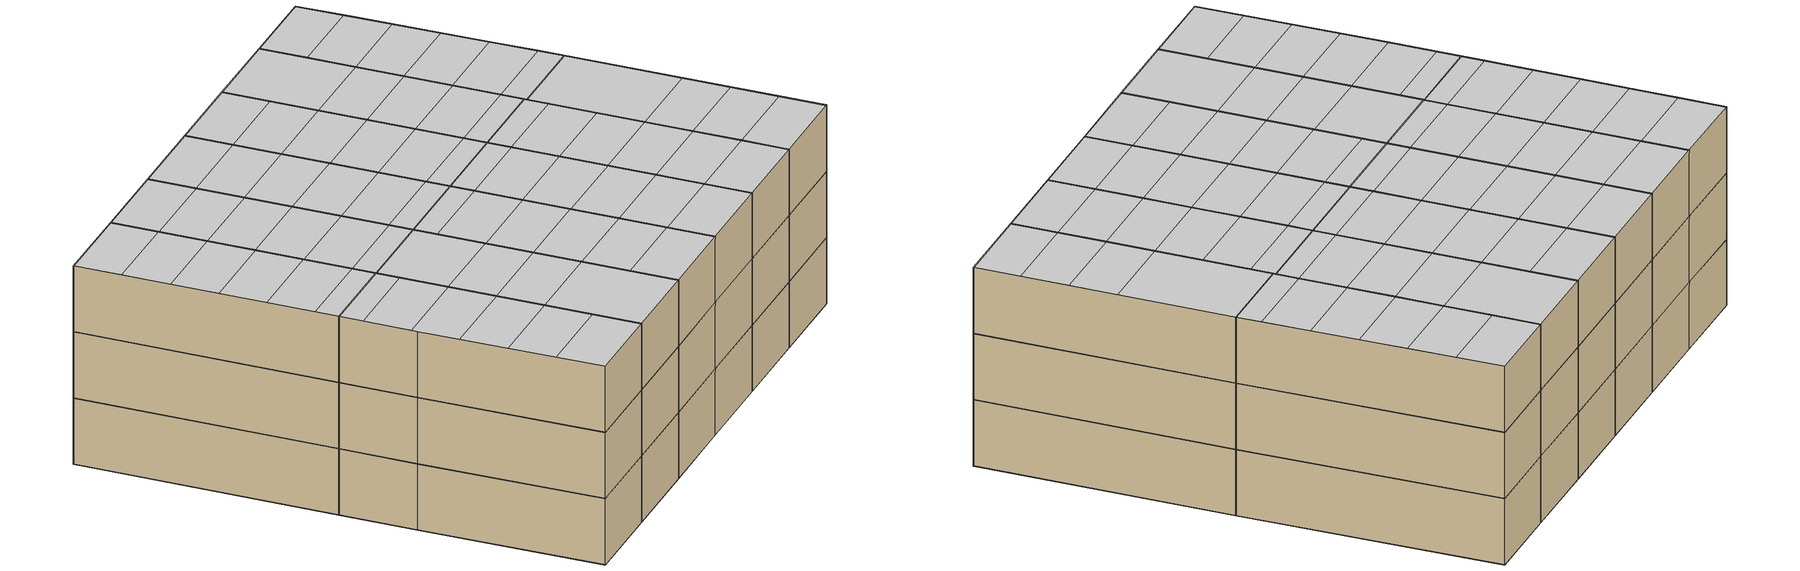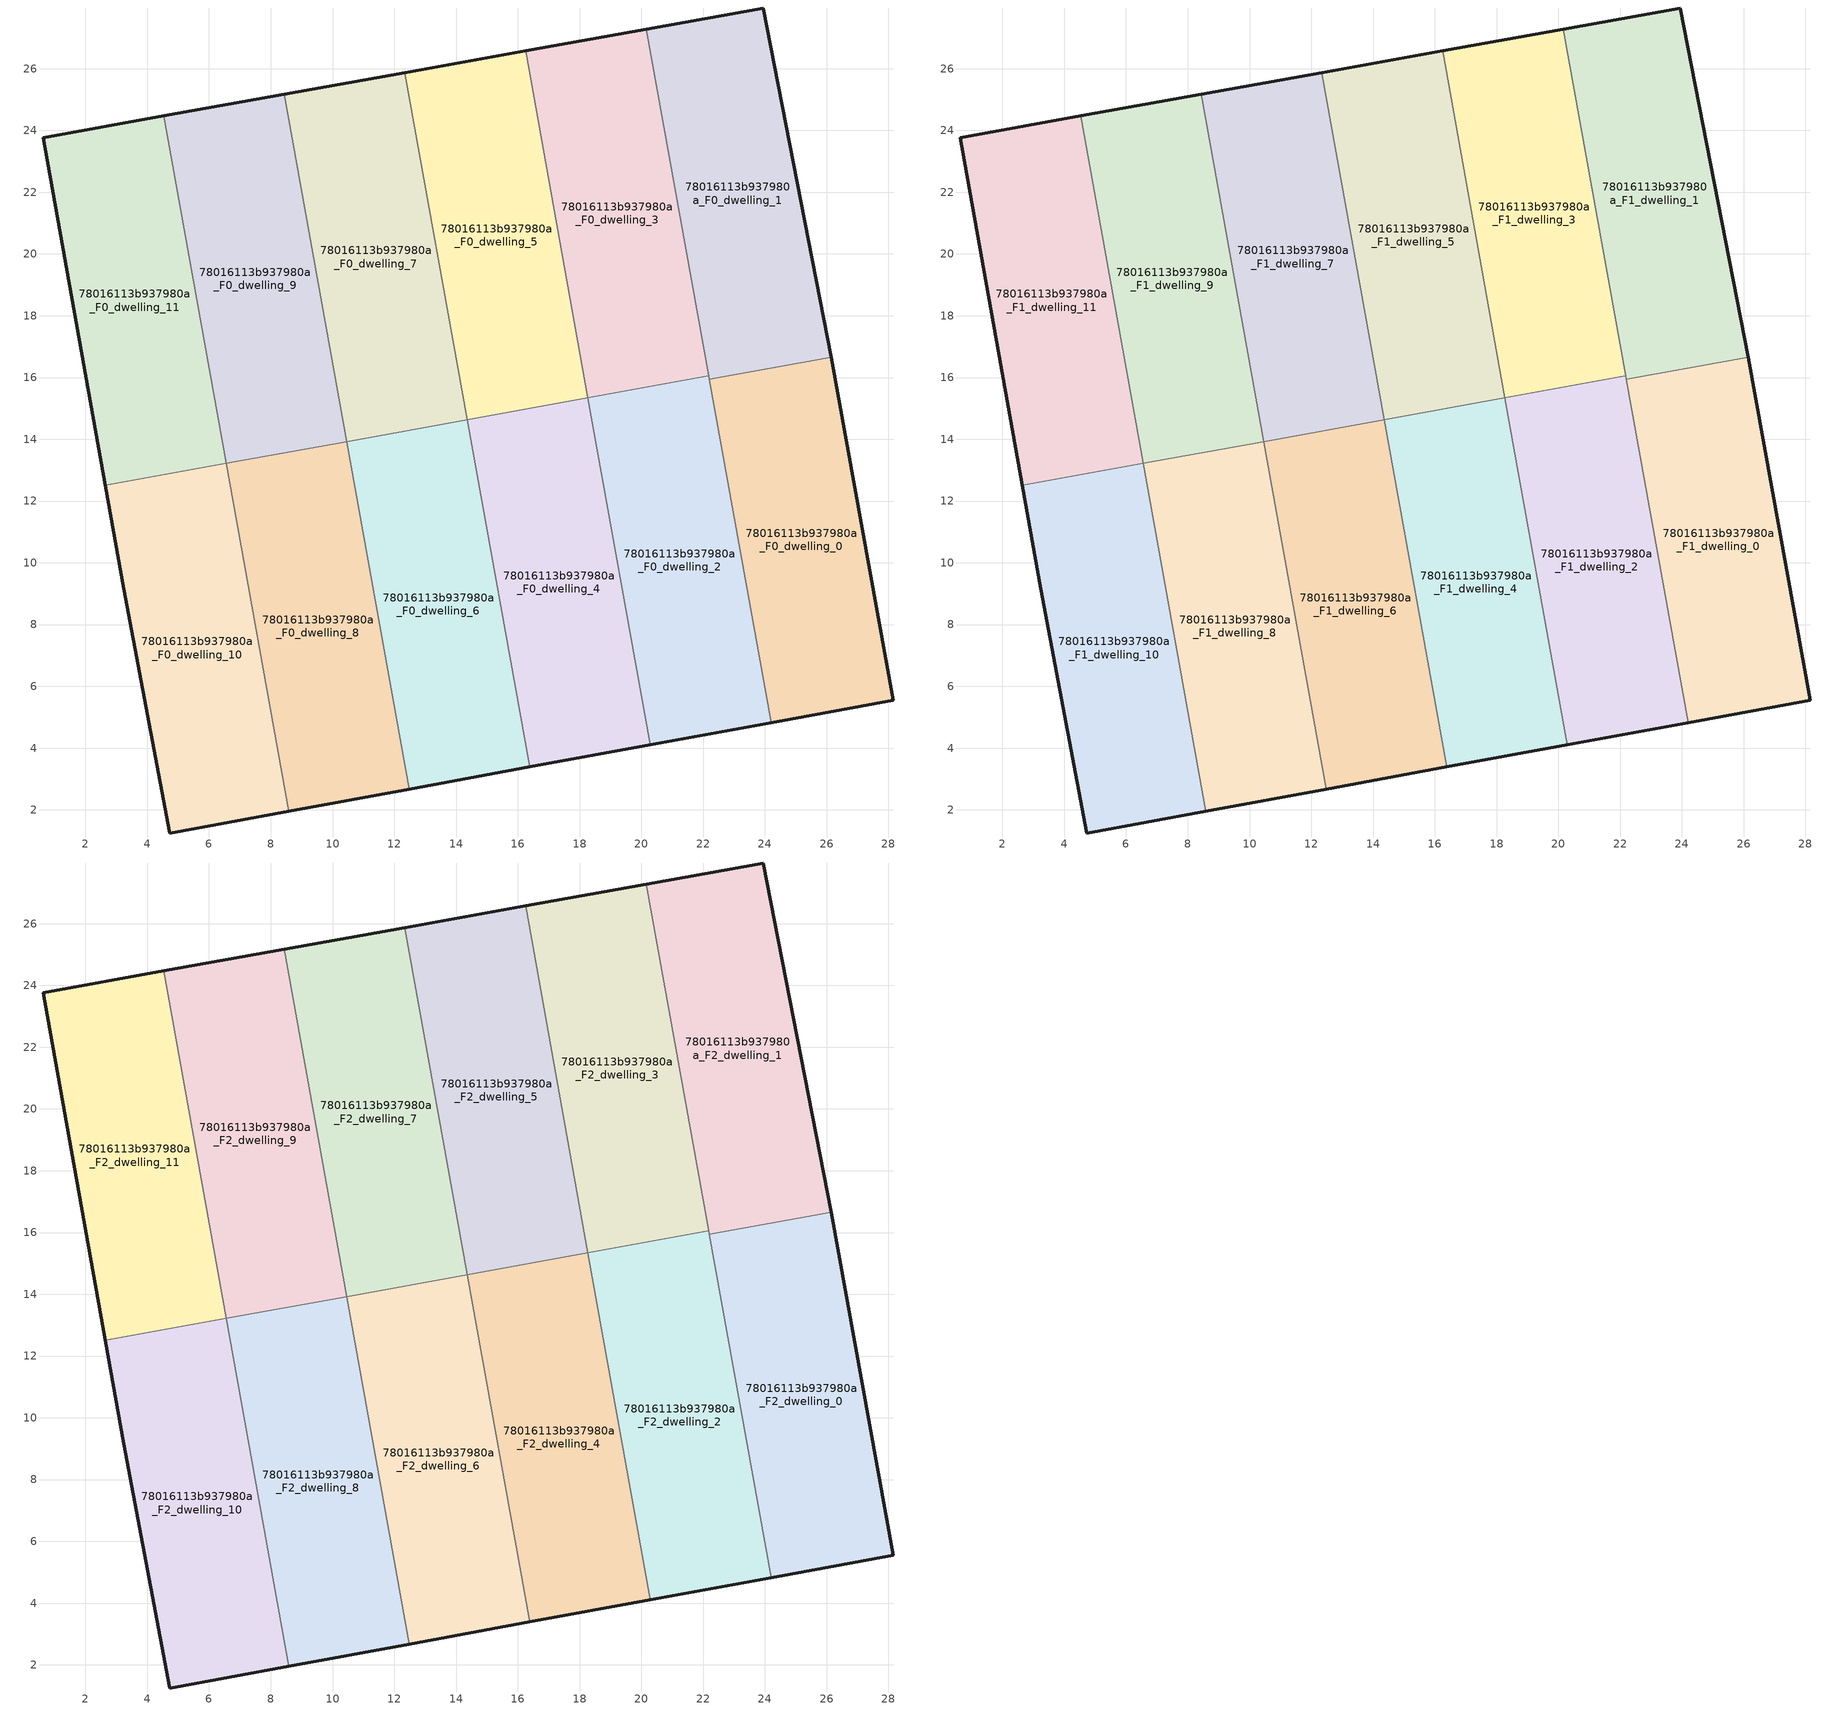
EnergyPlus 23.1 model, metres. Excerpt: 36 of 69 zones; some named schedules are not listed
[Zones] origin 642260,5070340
78016113b937980a_F0_dwelling_0
 floor ground (EU_floor_Construction): 28.15,5.55 26.15,16.66 22.2,15.94 24.2,4.82 z0
 wall outside (EU_wall_Construction): 26.15,16.66 28.15,5.55 24.2,4.82 z0:3
 wall to 78016113b937980a_F0_dwelling_1 (EU_wall_Construction): 22.2,15.94 26.15,16.66 z0:3
 wall to 78016113b937980a_F0_dwelling_2 (EU_wall_Construction): 24.2,4.82 22.2,15.94 z0:3
78016113b937980a_F0_dwelling_1
 floor ground (EU_floor_Construction): 26.15,16.66 23.95,27.96 20.16,27.28 22.2,15.94 z0
 wall outside (EU_wall_Construction): 20.16,27.28 23.95,27.96 26.15,16.66 z0:3
 wall to 78016113b937980a_F0_dwelling_3 (EU_wall_Construction): 22.18,16.05 20.16,27.28 z0:3
 wall to 78016113b937980a_F0_dwelling_2 (EU_wall_Construction): 22.2,15.94 22.18,16.05 z0:3
78016113b937980a_F0_dwelling_10
 floor ground (EU_floor_Construction): 8.58,1.96 6.56,13.22 2.64,12.52 3.24,9.16 4.73,1.25 z0
 wall outside (EU_wall_Construction): 8.58,1.96 4.73,1.25 3.24,9.16 2.64,12.52 z0:3
 wall to 78016113b937980a_F0_dwelling_11 (EU_wall_Construction): 2.64,12.52 6.56,13.22 z0:3
 wall to 78016113b937980a_F0_dwelling_8 (EU_wall_Construction): 6.56,13.22 8.58,1.96 z0:3
78016113b937980a_F0_dwelling_11
 floor ground (EU_floor_Construction): 6.56,13.22 4.53,24.47 0.64,23.77 2.64,12.52 z0
 wall outside (EU_wall_Construction): 2.64,12.52 0.64,23.77 4.53,24.47 z0:3
 wall to 78016113b937980a_F0_dwelling_9 (EU_wall_Construction): 4.53,24.47 6.56,13.22 z0:3
78016113b937980a_F0_dwelling_2
 floor ground (EU_floor_Construction): 24.2,4.82 22.18,16.05 18.27,15.34 20.29,4.11 z0
 wall outside (EU_wall_Construction): 24.2,4.82 20.29,4.11 z0:3
 wall to 78016113b937980a_F0_dwelling_3 (EU_wall_Construction): 18.27,15.34 22.18,16.05 z0:3
 wall to 78016113b937980a_F0_dwelling_4 (EU_wall_Construction): 20.29,4.11 18.27,15.34 z0:3
78016113b937980a_F0_dwelling_3
 floor ground (EU_floor_Construction): 22.18,16.05 20.16,27.28 16.25,26.58 18.27,15.34 z0
 wall outside (EU_wall_Construction): 16.25,26.58 20.16,27.28 z0:3
 wall to 78016113b937980a_F0_dwelling_5 (EU_wall_Construction): 18.27,15.34 16.25,26.58 z0:3
78016113b937980a_F0_dwelling_4
 floor ground (EU_floor_Construction): 20.29,4.11 18.27,15.34 14.36,14.63 16.39,3.39 z0
 wall outside (EU_wall_Construction): 20.29,4.11 16.39,3.39 z0:3
 wall to 78016113b937980a_F0_dwelling_5 (EU_wall_Construction): 14.36,14.63 18.27,15.34 z0:3
 wall to 78016113b937980a_F0_dwelling_6 (EU_wall_Construction): 16.39,3.39 14.37,14.63 z0:3
 wall to 78016113b937980a_F0_dwelling_7 (EU_wall_Construction): 14.36,14.63,1.5 14.37,14.63,0 14.36,14.63,0
78016113b937980a_F0_dwelling_5
 floor ground (EU_floor_Construction): 18.27,15.34 16.25,26.58 12.34,25.88 14.36,14.63 z0
 wall outside (EU_wall_Construction): 12.34,25.88 16.25,26.58 z0:3
 wall to 78016113b937980a_F0_dwelling_7 (EU_wall_Construction): 14.36,14.63 12.34,25.88 z0:3
78016113b937980a_F0_dwelling_6
 floor ground (EU_floor_Construction): 16.39,3.39 14.36,14.63 10.46,13.92 12.48,2.67 z0
 wall outside (EU_wall_Construction): 16.39,3.39 12.48,2.67 z0:3
 wall to 78016113b937980a_F0_dwelling_7 (EU_wall_Construction): 10.46,13.92 14.36,14.63 z0:3
 wall to 78016113b937980a_F0_dwelling_8 (EU_wall_Construction): 12.48,2.67 10.46,13.92 z0:3
78016113b937980a_F0_dwelling_7
 floor ground (EU_floor_Construction): 14.36,14.63 12.34,25.88 8.44,25.17 10.46,13.92 z0
 wall outside (EU_wall_Construction): 8.44,25.17 12.34,25.88 z0:3
 wall to 78016113b937980a_F0_dwelling_9 (EU_wall_Construction): 10.46,13.92 8.44,25.17 z0:3
78016113b937980a_F0_dwelling_8
 floor ground (EU_floor_Construction): 12.48,2.67 10.46,13.92 6.56,13.22 8.58,1.96 z0
 wall outside (EU_wall_Construction): 12.48,2.67 8.58,1.96 z0:3
 wall to 78016113b937980a_F0_dwelling_9 (EU_wall_Construction): 6.56,13.22 10.46,13.92 z0:3
78016113b937980a_F0_dwelling_9
 floor ground (EU_floor_Construction): 10.46,13.92 8.44,25.17 4.53,24.47 6.56,13.22 z0
 wall outside (EU_wall_Construction): 4.53,24.47 8.44,25.17 z0:3
78016113b937980a_F1_dwelling_0
 floor to 78016113b937980a_F0_dwelling_0 (EU_floor_Construction): 28.15,5.55 26.15,16.66 22.2,15.94 24.2,4.82 z3
 wall outside (EU_wall_Construction): 26.15,16.66 28.15,5.55 24.2,4.82 z3:6
 wall to 78016113b937980a_F1_dwelling_1 (EU_wall_Construction): 22.2,15.94 26.15,16.66 z3:6
 wall to 78016113b937980a_F1_dwelling_2 (EU_wall_Construction): 24.2,4.82 22.2,15.94 z3:6
78016113b937980a_F1_dwelling_1
 floor to 78016113b937980a_F0_dwelling_1 (EU_floor_Construction): 26.15,16.66 23.95,27.96 20.16,27.28 22.2,15.94 z3
 wall outside (EU_wall_Construction): 20.16,27.28 23.95,27.96 26.15,16.66 z3:6
 wall to 78016113b937980a_F1_dwelling_3 (EU_wall_Construction): 22.18,16.05 20.16,27.28 z3:6
 wall to 78016113b937980a_F1_dwelling_2 (EU_wall_Construction): 22.2,15.94 22.18,16.05 z3:6
78016113b937980a_F1_dwelling_10
 floor to 78016113b937980a_F0_dwelling_10 (EU_floor_Construction): 8.58,1.96 6.56,13.22 2.64,12.52 3.24,9.16 4.73,1.25 z3
 wall outside (EU_wall_Construction): 8.58,1.96 4.73,1.25 3.24,9.16 2.64,12.52 z3:6
 wall to 78016113b937980a_F1_dwelling_11 (EU_wall_Construction): 2.64,12.52 6.56,13.22 z3:6
 wall to 78016113b937980a_F1_dwelling_8 (EU_wall_Construction): 6.56,13.22 8.58,1.96 z3:6
78016113b937980a_F1_dwelling_11
 floor to 78016113b937980a_F0_dwelling_11 (EU_floor_Construction): 6.56,13.22 4.53,24.47 0.64,23.77 2.64,12.52 z3
 wall outside (EU_wall_Construction): 2.64,12.52 0.64,23.77 4.53,24.47 z3:6
 wall to 78016113b937980a_F1_dwelling_9 (EU_wall_Construction): 4.53,24.47 6.56,13.22 z3:6
78016113b937980a_F1_dwelling_2
 floor to 78016113b937980a_F0_dwelling_2 (EU_floor_Construction): 24.2,4.82 22.18,16.05 18.27,15.34 20.29,4.11 z3
 wall outside (EU_wall_Construction): 24.2,4.82 20.29,4.11 z3:6
 wall to 78016113b937980a_F1_dwelling_3 (EU_wall_Construction): 18.27,15.34 22.18,16.05 z3:6
 wall to 78016113b937980a_F1_dwelling_4 (EU_wall_Construction): 20.29,4.11 18.27,15.34 z3:6
78016113b937980a_F1_dwelling_3
 floor to 78016113b937980a_F0_dwelling_3 (EU_floor_Construction): 22.18,16.05 20.16,27.28 16.25,26.58 18.27,15.34 z3
 wall outside (EU_wall_Construction): 16.25,26.58 20.16,27.28 z3:6
 wall to 78016113b937980a_F1_dwelling_5 (EU_wall_Construction): 18.27,15.34 16.25,26.58 z3:6
78016113b937980a_F1_dwelling_4
 floor to 78016113b937980a_F0_dwelling_4 (EU_floor_Construction): 20.29,4.11 18.27,15.34 14.36,14.63 16.39,3.39 z3
 wall outside (EU_wall_Construction): 20.29,4.11 16.39,3.39 z3:6
 wall to 78016113b937980a_F1_dwelling_5 (EU_wall_Construction): 14.36,14.63 18.27,15.34 z3:6
 wall to 78016113b937980a_F1_dwelling_6 (EU_wall_Construction): 16.39,3.39 14.37,14.63 z3:6
 wall to 78016113b937980a_F1_dwelling_7 (EU_wall_Construction): 14.36,14.63,4.5 14.37,14.63,3 14.36,14.63,3
78016113b937980a_F1_dwelling_5
 floor to 78016113b937980a_F0_dwelling_5 (EU_floor_Construction): 18.27,15.34 16.25,26.58 12.34,25.88 14.36,14.63 z3
 wall outside (EU_wall_Construction): 12.34,25.88 16.25,26.58 z3:6
 wall to 78016113b937980a_F1_dwelling_7 (EU_wall_Construction): 14.36,14.63 12.34,25.88 z3:6
78016113b937980a_F1_dwelling_6
 floor to 78016113b937980a_F0_dwelling_6 (EU_floor_Construction): 16.39,3.39 14.36,14.63 10.46,13.92 12.48,2.67 z3
 wall outside (EU_wall_Construction): 16.39,3.39 12.48,2.67 z3:6
 wall to 78016113b937980a_F1_dwelling_7 (EU_wall_Construction): 10.46,13.92 14.36,14.63 z3:6
 wall to 78016113b937980a_F1_dwelling_8 (EU_wall_Construction): 12.48,2.67 10.46,13.92 z3:6
78016113b937980a_F1_dwelling_7
 floor to 78016113b937980a_F0_dwelling_7 (EU_floor_Construction): 14.36,14.63 12.34,25.88 8.44,25.17 10.46,13.92 z3
 wall outside (EU_wall_Construction): 8.44,25.17 12.34,25.88 z3:6
 wall to 78016113b937980a_F1_dwelling_9 (EU_wall_Construction): 10.46,13.92 8.44,25.17 z3:6
78016113b937980a_F1_dwelling_8
 floor to 78016113b937980a_F0_dwelling_8 (EU_floor_Construction): 12.48,2.67 10.46,13.92 6.56,13.22 8.58,1.96 z3
 wall outside (EU_wall_Construction): 12.48,2.67 8.58,1.96 z3:6
 wall to 78016113b937980a_F1_dwelling_9 (EU_wall_Construction): 6.56,13.22 10.46,13.92 z3:6
78016113b937980a_F1_dwelling_9
 floor to 78016113b937980a_F0_dwelling_9 (EU_floor_Construction): 10.46,13.92 8.44,25.17 4.53,24.47 6.56,13.22 z3
 wall outside (EU_wall_Construction): 4.53,24.47 8.44,25.17 z3:6
78016113b937980a_F2_dwelling_0
 floor to 78016113b937980a_F1_dwelling_0 (EU_floor_Construction): 28.15,5.55 26.15,16.66 22.2,15.94 24.2,4.82 z6
 wall outside (EU_wall_Construction): 26.15,16.66 28.15,5.55 24.2,4.82 z6:9
 wall to 78016113b937980a_F2_dwelling_1 (EU_wall_Construction): 22.2,15.94 26.15,16.66 z6:9
 wall to 78016113b937980a_F2_dwelling_2 (EU_wall_Construction): 24.2,4.82 22.2,15.94 z6:9
 ceiling to 78016113b937980a_F3_dwelling_1 (EU_floor_Construction): 27.43,9.59 27.79,7.55 23.84,6.84 23.47,8.88 z9
 ceiling to 78016113b937980a_F3_dwelling_0 (EU_floor_Construction): 27.79,7.55 28.15,5.55 24.2,4.82 23.84,6.84 z9
 ceiling to 78016113b937980a_F3_dwelling_2 (EU_floor_Construction): 27.06,11.64 27.42,9.59 23.47,8.88 23.1,10.92 z9
 ceiling adiabatic (EU_roof_Construction): 26.15,16.66 27.06,11.64 23.1,10.92 23.47,8.88 22.2,15.94 z9
78016113b937980a_F2_dwelling_1
 floor to 78016113b937980a_F1_dwelling_1 (EU_floor_Construction): 26.15,16.66 23.95,27.96 20.16,27.28 22.2,15.94 z6
 wall outside (EU_wall_Construction): 20.16,27.28 23.95,27.96 26.15,16.66 z6:9
 wall to 78016113b937980a_F2_dwelling_3 (EU_wall_Construction): 22.18,16.05 20.16,27.28 z6:9
 wall to 78016113b937980a_F2_dwelling_2 (EU_wall_Construction): 22.2,15.94 22.18,16.05 z6:9
 ceiling to 78016113b937980a_F3_dwelling_6 (EU_floor_Construction): 25.54,19.79 25.94,17.75 22,17.04 21.64,19.08 z9
 ceiling to 78016113b937980a_F3_dwelling_7 (EU_floor_Construction): 25.15,21.83 25.54,19.79 21.64,19.08 21.27,21.13 z9
 ceiling to 78016113b937980a_F3_dwelling_8 (EU_floor_Construction): 24.75,23.87 25.15,21.83 21.27,21.13 20.9,23.18 z9
 ceiling to 78016113b937980a_F3_dwelling_9 (EU_floor_Construction): 24.35,25.92 24.75,23.87 20.9,23.18 20.53,25.23 z9
 ceiling adiabatic (EU_roof_Construction): 25.94,17.75 26.15,16.66 22.2,15.94 22,17.04 z9
 ceiling to 78016113b937980a_F3_dwelling_10 (EU_floor_Construction): 23.95,27.96 24.35,25.92 20.53,25.23 20.16,27.28 z9
78016113b937980a_F2_dwelling_10
 floor to 78016113b937980a_F1_dwelling_10 (EU_floor_Construction): 8.58,1.96 6.56,13.22 2.64,12.52 3.24,9.16 4.73,1.25 z6
 wall outside (EU_wall_Construction): 8.58,1.96 4.73,1.25 3.24,9.16 2.64,12.52 z6:9
 wall to 78016113b937980a_F2_dwelling_11 (EU_wall_Construction): 2.64,12.52 6.56,13.22 z6:9
 wall to 78016113b937980a_F2_dwelling_8 (EU_wall_Construction): 6.56,13.22 8.58,1.96 z6:9
 ceiling adiabatic (EU_roof_Construction): 6.74,12.19 7.11,10.15 3.19,9.44 2.82,11.48 z9; 7.84,6.07 8.21,4.03 4.34,3.33 3.95,5.37 z9
 ceiling to 78016113b937980a_F3_dwelling_0 (EU_floor_Construction): 8.21,4.03 8.58,1.96 4.73,1.25 4.34,3.33 z9
 ceiling to 78016113b937980a_F3_dwelling_5 (EU_floor_Construction): 6.56,13.22 6.74,12.19 2.82,11.48 2.64,12.52 z9
 ceiling to 78016113b937980a_F3_dwelling_3 (EU_floor_Construction): 7.11,10.15 7.48,8.11 3.57,7.41 3.24,9.16 3.19,9.44 z9
 ceiling to 78016113b937980a_F3_dwelling_2 (EU_floor_Construction): 7.48,8.11 7.84,6.07 3.95,5.37 3.57,7.41 z9
78016113b937980a_F2_dwelling_11
 floor to 78016113b937980a_F1_dwelling_11 (EU_floor_Construction): 6.56,13.22 4.53,24.47 0.64,23.77 2.64,12.52 z6
 wall outside (EU_wall_Construction): 2.64,12.52 0.64,23.77 4.53,24.47 z6:9
 wall to 78016113b937980a_F2_dwelling_9 (EU_wall_Construction): 4.53,24.47 6.56,13.22 z6:9
 ceiling to 78016113b937980a_F3_dwelling_9 (EU_floor_Construction): 4.9,22.42 5.27,20.36 1.37,19.66 1,21.71 z9
 ceiling to 78016113b937980a_F3_dwelling_6 (EU_floor_Construction): 6.01,16.27 6.37,14.23 2.46,13.52 2.1,15.57 z9
 ceiling to 78016113b937980a_F3_dwelling_10 (EU_floor_Construction): 4.53,24.47 4.9,22.42 1,21.71 0.64,23.77 z9
 ceiling to 78016113b937980a_F3_dwelling_8 (EU_floor_Construction): 5.27,20.36 5.64,18.32 1.73,17.61 1.37,19.66 z9
 ceiling to 78016113b937980a_F3_dwelling_7 (EU_floor_Construction): 5.64,18.32 6.01,16.27 2.1,15.57 1.73,17.61 z9
 ceiling to 78016113b937980a_F3_dwelling_5 (EU_floor_Construction): 6.37,14.23 6.56,13.22 2.64,12.52 2.46,13.52 z9
78016113b937980a_F2_dwelling_2
 floor to 78016113b937980a_F1_dwelling_2 (EU_floor_Construction): 24.2,4.82 22.18,16.05 18.27,15.34 20.29,4.11 z6
 wall outside (EU_wall_Construction): 24.2,4.82 20.29,4.11 z6:9
 wall to 78016113b937980a_F2_dwelling_3 (EU_wall_Construction): 18.27,15.34 22.18,16.05 z6:9
 wall to 78016113b937980a_F2_dwelling_4 (EU_wall_Construction): 20.29,4.11 18.27,15.34 z6:9
 ceiling to 78016113b937980a_F3_dwelling_2 (EU_floor_Construction): 23.1,10.92 23.47,8.88 19.56,8.18 19.19,10.22 z9
 ceiling to 78016113b937980a_F3_dwelling_1 (EU_floor_Construction): 23.47,8.88 23.84,6.84 19.93,6.14 19.56,8.18 z9
 ceiling to 78016113b937980a_F3_dwelling_3 (EU_floor_Construction): 22.74,12.96 23.1,10.92 19.19,10.22 18.83,12.26 z9
 ceiling to 78016113b937980a_F3_dwelling_0 (EU_floor_Construction): 23.84,6.84 24.2,4.82 20.29,4.11 19.93,6.14 z9
 ceiling to 78016113b937980a_F3_dwelling_4 (EU_floor_Construction): 22.37,15 22.74,12.96 18.83,12.26 18.46,14.3 z9
 ceiling to 78016113b937980a_F3_dwelling_5 (EU_floor_Construction): 22.18,16.05 22.37,15 18.46,14.3 18.27,15.34 z9
78016113b937980a_F2_dwelling_3
 floor to 78016113b937980a_F1_dwelling_3 (EU_floor_Construction): 22.18,16.05 20.16,27.28 16.25,26.58 18.27,15.34 z6
 wall outside (EU_wall_Construction): 16.25,26.58 20.16,27.28 z6:9
 wall to 78016113b937980a_F2_dwelling_5 (EU_wall_Construction): 18.27,15.34 16.25,26.58 z6:9
 ceiling to 78016113b937980a_F3_dwelling_8 (EU_floor_Construction): 20.9,23.18 21.27,21.13 17.36,20.43 16.99,22.47 z9
 ceiling adiabatic (EU_roof_Construction): 20.16,27.28 21.06,22.27 20.9,23.18 16.99,22.47 17.14,21.61 16.25,26.58 z9; 21.64,19.08 22.18,16.05 18.27,15.34 18.09,16.34 22,17.04 z9
 ceiling to 78016113b937980a_F3_dwelling_7 (EU_floor_Construction): 21.27,21.13 21.64,19.08 17.72,18.38 17.36,20.43 z9
 ceiling to 78016113b937980a_F3_dwelling_6 (EU_floor_Construction): 21.64,19.08 22,17.04 18.09,16.34 17.72,18.38 z9
78016113b937980a_F2_dwelling_4
 floor to 78016113b937980a_F1_dwelling_4 (EU_floor_Construction): 20.29,4.11 18.27,15.34 14.36,14.63 16.39,3.39 z6
 wall outside (EU_wall_Construction): 20.29,4.11 16.39,3.39 z6:9
 wall to 78016113b937980a_F2_dwelling_5 (EU_wall_Construction): 14.36,14.63 18.27,15.34 z6:9
 wall to 78016113b937980a_F2_dwelling_6 (EU_wall_Construction): 16.39,3.39 14.37,14.63 z6:9
 wall to 78016113b937980a_F2_dwelling_7 (EU_wall_Construction): 14.36,14.63,7.5 14.37,14.63,6 14.36,14.63,6
 ceiling to 78016113b937980a_F3_dwelling_3 (EU_floor_Construction): 18.83,12.26 19.19,10.22 15.29,9.52 14.92,11.56 z9
 ceiling to 78016113b937980a_F3_dwelling_2 (EU_floor_Construction): 19.19,10.22 19.56,8.18 15.65,7.48 15.29,9.52 z9
 ceiling adiabatic (EU_roof_Construction): 18.27,15.34 18.46,14.3 14.55,13.6 14.36,14.63 z9
 ceiling to 78016113b937980a_F3_dwelling_1 (EU_floor_Construction): 19.56,8.18 19.93,6.14 16.02,5.43 15.65,7.48 z9
 ceiling to 78016113b937980a_F3_dwelling_0 (EU_floor_Construction): 19.93,6.14 20.29,4.11 16.39,3.39 16.02,5.43 z9
 ceiling to 78016113b937980a_F3_dwelling_4 (EU_floor_Construction): 18.46,14.3 18.83,12.26 14.92,11.56 14.55,13.6 z9
78016113b937980a_F2_dwelling_5
 floor to 78016113b937980a_F1_dwelling_5 (EU_floor_Construction): 18.27,15.34 16.25,26.58 12.34,25.88 14.36,14.63 z6
 wall outside (EU_wall_Construction): 12.34,25.88 16.25,26.58 z6:9
 wall to 78016113b937980a_F2_dwelling_7 (EU_wall_Construction): 14.36,14.63 12.34,25.88 z6:9
 ceiling to 78016113b937980a_F3_dwelling_8 (EU_floor_Construction): 16.99,22.47 17.36,20.43 13.45,19.72 13.08,21.77 z9
 ceiling to 78016113b937980a_F3_dwelling_9 (EU_floor_Construction): 16.62,24.52 16.99,22.47 13.08,21.77 12.71,23.82 z9
 ceiling to 78016113b937980a_F3_dwelling_10 (EU_floor_Construction): 16.25,26.58 16.62,24.52 12.71,23.82 12.34,25.87 z9
 ceiling to 78016113b937980a_F3_dwelling_7 (EU_floor_Construction): 17.36,20.43 17.72,18.38 13.82,17.68 13.45,19.72 z9
 ceiling to 78016113b937980a_F3_dwelling_6 (EU_floor_Construction): 17.72,18.38 18.09,16.34 14.18,15.63 13.82,17.68 z9
 ceiling adiabatic (EU_roof_Construction): 18.09,16.34 18.27,15.34 14.36,14.63 14.18,15.63 z9
78016113b937980a_F2_dwelling_6
 floor to 78016113b937980a_F1_dwelling_6 (EU_floor_Construction): 16.39,3.39 14.36,14.63 10.46,13.92 12.48,2.67 z6
 wall outside (EU_wall_Construction): 16.39,3.39 12.48,2.67 z6:9
 wall to 78016113b937980a_F2_dwelling_7 (EU_wall_Construction): 10.46,13.92 14.36,14.63 z6:9
 wall to 78016113b937980a_F2_dwelling_8 (EU_wall_Construction): 12.48,2.67 10.46,13.92 z6:9
 ceiling to 78016113b937980a_F3_dwelling_5 (EU_floor_Construction): 14.36,14.63 14.55,13.6 10.64,12.89 10.46,13.92 z9
 ceiling to 78016113b937980a_F3_dwelling_0 (EU_floor_Construction): 16.02,5.43 16.39,3.39 12.48,2.67 12.11,4.73 z9
 ceiling to 78016113b937980a_F3_dwelling_2 (EU_floor_Construction): 15.28,9.52 15.65,7.48 11.75,6.77 11.38,8.81 z9
 ceiling to 78016113b937980a_F3_dwelling_1 (EU_floor_Construction): 15.65,7.48 16.02,5.43 12.11,4.73 11.75,6.77 z9
 ceiling to 78016113b937980a_F3_dwelling_4 (EU_floor_Construction): 14.55,13.6 14.92,11.56 11.01,10.85 10.64,12.89 z9
 ceiling to 78016113b937980a_F3_dwelling_3 (EU_floor_Construction): 14.92,11.56 15.28,9.52 11.38,8.81 11.01,10.85 z9
78016113b937980a_F2_dwelling_7
 floor to 78016113b937980a_F1_dwelling_7 (EU_floor_Construction): 14.36,14.63 12.34,25.88 8.44,25.17 10.46,13.92 z6
 wall outside (EU_wall_Construction): 8.44,25.17 12.34,25.88 z6:9
 wall to 78016113b937980a_F2_dwelling_9 (EU_wall_Construction): 10.46,13.92 8.44,25.17 z6:9
 ceiling to 78016113b937980a_F3_dwelling_7 (EU_floor_Construction): 13.45,19.72 13.82,17.68 9.91,16.97 9.54,19.02 z9
 ceiling to 78016113b937980a_F3_dwelling_5 (EU_floor_Construction): 14.18,15.63 14.36,14.63 10.46,13.92 10.28,14.93 z9
 ceiling to 78016113b937980a_F3_dwelling_8 (EU_floor_Construction): 13.08,21.77 13.45,19.72 9.54,19.02 9.17,21.07 z9
 ceiling to 78016113b937980a_F3_dwelling_6 (EU_floor_Construction): 13.82,17.68 14.18,15.63 10.28,14.93 9.91,16.97 z9
 ceiling to 78016113b937980a_F3_dwelling_9 (EU_floor_Construction): 12.71,23.82 13.08,21.77 9.17,21.07 8.8,23.12 z9
 ceiling to 78016113b937980a_F3_dwelling_10 (EU_floor_Construction): 12.34,25.87 12.71,23.82 8.8,23.12 8.44,25.17 z9
78016113b937980a_F2_dwelling_8
 floor to 78016113b937980a_F1_dwelling_8 (EU_floor_Construction): 12.48,2.67 10.46,13.92 6.56,13.22 8.58,1.96 z6
 wall outside (EU_wall_Construction): 12.48,2.67 8.58,1.96 z6:9
 wall to 78016113b937980a_F2_dwelling_9 (EU_wall_Construction): 6.56,13.22 10.46,13.92 z6:9
 ceiling to 78016113b937980a_F3_dwelling_2 (EU_floor_Construction): 11.38,8.81 11.75,6.77 7.84,6.07 7.48,8.11 z9
 ceiling to 78016113b937980a_F3_dwelling_3 (EU_floor_Construction): 11.01,10.85 11.38,8.81 7.48,8.11 7.11,10.15 z9
 ceiling adiabatic (EU_roof_Construction): 10.46,13.92 11.01,10.85 7.11,10.15 6.56,13.22 z9; 11.75,6.77 12.48,2.67 8.58,1.96 7.27,9.26 7.84,6.07 z9
78016113b937980a_F2_dwelling_9
 floor to 78016113b937980a_F1_dwelling_9 (EU_floor_Construction): 10.46,13.92 8.44,25.17 4.53,24.47 6.56,13.22 z6
 wall outside (EU_wall_Construction): 4.53,24.47 8.44,25.17 z6:9
 ceiling to 78016113b937980a_F3_dwelling_10 (EU_floor_Construction): 8.44,25.17 8.8,23.12 4.9,22.42 4.53,24.47 z9
 ceiling to 78016113b937980a_F3_dwelling_7 (EU_floor_Construction): 9.54,19.02 9.91,16.97 6.01,16.27 5.64,18.32 z9
 ceiling to 78016113b937980a_F3_dwelling_6 (EU_floor_Construction): 9.91,16.97 10.28,14.93 6.37,14.23 6.01,16.27 z9
 ceiling to 78016113b937980a_F3_dwelling_9 (EU_floor_Construction): 8.8,23.12 9.17,21.07 5.27,20.36 4.9,22.42 z9
 ceiling to 78016113b937980a_F3_dwelling_8 (EU_floor_Construction): 9.17,21.07 9.54,19.02 5.64,18.32 5.27,20.36 z9
 ceiling adiabatic (EU_roof_Construction): 10.28,14.93 10.46,13.92 6.56,13.22 6.37,14.23 z9
[Building]
EU S2 Campaign: North Axis=0; Terrain=City; Solar Distribution=FullExterior
[Site:Location]
Lyon-Bron: Latitude=45.75; Longitude=5; Time Zone=1; Elevation=198
[SizingPeriod:WeatherFileDays]
AnnualSizingPeriod: Begin Month=1; Begin Day of Month=1; End Month=12; End Day of Month=31; Day of Week for Start Day=Monday; Use Weather File Daylight Saving Period=No; Use Weather File Rain and Snow Indicators=No
[MATERIAL]
EU_InternalMass_Material: Roughness=MediumRough; Thickness=0.1; Conductivity=1; Density=1800; Specific Heat=900; Thermal Absorptance=0.9; Solar Absorptance=0.7; Visible Absorptance=0.7
[MATERIAL:NOMASS] Roughness=MediumRough; Thermal Absorptance=0.9; Solar Absorptance=0.7; Visible Absorptance=0.7
Name | Thermal Resistance
EU_wall_NoMass | 1.97775
EU_roof_NoMass | 1.81626
EU_floor_NoMass | 1.84812
[CONSTRUCTION]
EU_wall_Construction: EU_wall_NoMass
EU_roof_Construction: EU_roof_NoMass
EU_floor_Construction: EU_floor_NoMass
EU_InternalMass_Construction: EU_InternalMass_Material
[ZONE] Type=1; Multiplier=1; Ceiling Height=autocalculate; Floor Area=autocalculate; Part of Total Floor Area=Yes
Name | Volume
78016113b937980a_F0_dwelling_0; 78016113b937980a_F1_dwelling_0; 78016113b937980a_F2_dwelling_0; 78016113b937980a_F0_dwelling_11; 78016113b937980a_F1_dwelling_11; 78016113b937980a_F2_dwelling_11 | 136.039
78016113b937980a_F0_dwelling_1; 78016113b937980a_F1_dwelling_1; 78016113b937980a_F2_dwelling_1 | 136.049
78016113b937980a_F0_dwelling_10; 78016113b937980a_F1_dwelling_10; 78016113b937980a_F2_dwelling_10 | 136.05
78016113b937980a_F0_dwelling_2; 78016113b937980a_F1_dwelling_2; 78016113b937980a_F2_dwelling_2 | 136.068
78016113b937980a_F0_dwelling_3; 78016113b937980a_F1_dwelling_3; 78016113b937980a_F2_dwelling_3 | 136.067
78016113b937980a_F0_dwelling_4; 78016113b937980a_F1_dwelling_4; 78016113b937980a_F2_dwelling_4 | 136.051
78016113b937980a_F0_dwelling_5; 78016113b937980a_F1_dwelling_5; 78016113b937980a_F2_dwelling_5 | 136.041
78016113b937980a_F0_dwelling_6; 78016113b937980a_F1_dwelling_6; 78016113b937980a_F2_dwelling_6 | 136.033
78016113b937980a_F0_dwelling_7; 78016113b937980a_F1_dwelling_7; 78016113b937980a_F2_dwelling_7; 78016113b937980a_F0_dwelling_9; 78016113b937980a_F1_dwelling_9; 78016113b937980a_F2_dwelling_9 | 136.058
78016113b937980a_F0_dwelling_8; 78016113b937980a_F1_dwelling_8; 78016113b937980a_F2_dwelling_8 | 136.066
[INTERNALMASS] Construction=EU_InternalMass_Construction
Name | Zone or ZoneList | Surface Area
78016113b937980a_F0_dwelling_0_EU_InternalMass | 78016113b937980a_F0_dwelling_0 | 45.3464
78016113b937980a_F0_dwelling_1_EU_InternalMass | 78016113b937980a_F0_dwelling_1 | 45.3509
78016113b937980a_F0_dwelling_2_EU_InternalMass | 78016113b937980a_F0_dwelling_2 | 45.3557
78016113b937980a_F0_dwelling_3_EU_InternalMass | 78016113b937980a_F0_dwelling_3 | 45.3558
78016113b937980a_F0_dwelling_4_EU_InternalMass | 78016113b937980a_F0_dwelling_4 | 45.3501
78016113b937980a_F0_dwelling_5_EU_InternalMass | 78016113b937980a_F0_dwelling_5 | 45.3471
78016113b937980a_F0_dwelling_6_EU_InternalMass | 78016113b937980a_F0_dwelling_6 | 45.3444
78016113b937980a_F0_dwelling_7_EU_InternalMass | 78016113b937980a_F0_dwelling_7 | 45.3527
78016113b937980a_F0_dwelling_8_EU_InternalMass | 78016113b937980a_F0_dwelling_8 | 45.3552
78016113b937980a_F0_dwelling_9_EU_InternalMass | 78016113b937980a_F0_dwelling_9 | 45.353
78016113b937980a_F0_dwelling_10_EU_InternalMass | 78016113b937980a_F0_dwelling_10 | 45.35
78016113b937980a_F0_dwelling_11_EU_InternalMass | 78016113b937980a_F0_dwelling_11 | 45.3464
78016113b937980a_F1_dwelling_0_EU_InternalMass | 78016113b937980a_F1_dwelling_0 | 45.3464
78016113b937980a_F1_dwelling_1_EU_InternalMass | 78016113b937980a_F1_dwelling_1 | 45.3509
78016113b937980a_F1_dwelling_2_EU_InternalMass | 78016113b937980a_F1_dwelling_2 | 45.3557
78016113b937980a_F1_dwelling_3_EU_InternalMass | 78016113b937980a_F1_dwelling_3 | 45.3558
78016113b937980a_F1_dwelling_4_EU_InternalMass | 78016113b937980a_F1_dwelling_4 | 45.3501
78016113b937980a_F1_dwelling_5_EU_InternalMass | 78016113b937980a_F1_dwelling_5 | 45.3471
78016113b937980a_F1_dwelling_6_EU_InternalMass | 78016113b937980a_F1_dwelling_6 | 45.3444
78016113b937980a_F1_dwelling_7_EU_InternalMass | 78016113b937980a_F1_dwelling_7 | 45.3527
78016113b937980a_F1_dwelling_8_EU_InternalMass | 78016113b937980a_F1_dwelling_8 | 45.3552
78016113b937980a_F1_dwelling_9_EU_InternalMass | 78016113b937980a_F1_dwelling_9 | 45.353
78016113b937980a_F1_dwelling_10_EU_InternalMass | 78016113b937980a_F1_dwelling_10 | 45.35
78016113b937980a_F1_dwelling_11_EU_InternalMass | 78016113b937980a_F1_dwelling_11 | 45.3464
78016113b937980a_F2_dwelling_0_EU_InternalMass | 78016113b937980a_F2_dwelling_0 | 45.3464
78016113b937980a_F2_dwelling_1_EU_InternalMass | 78016113b937980a_F2_dwelling_1 | 45.3509
78016113b937980a_F2_dwelling_2_EU_InternalMass | 78016113b937980a_F2_dwelling_2 | 45.3557
78016113b937980a_F2_dwelling_3_EU_InternalMass | 78016113b937980a_F2_dwelling_3 | 45.3558
78016113b937980a_F2_dwelling_4_EU_InternalMass | 78016113b937980a_F2_dwelling_4 | 45.3501
78016113b937980a_F2_dwelling_5_EU_InternalMass | 78016113b937980a_F2_dwelling_5 | 45.3471
78016113b937980a_F2_dwelling_6_EU_InternalMass | 78016113b937980a_F2_dwelling_6 | 45.3444
78016113b937980a_F2_dwelling_7_EU_InternalMass | 78016113b937980a_F2_dwelling_7 | 45.3527
78016113b937980a_F2_dwelling_8_EU_InternalMass | 78016113b937980a_F2_dwelling_8 | 45.3552
78016113b937980a_F2_dwelling_9_EU_InternalMass | 78016113b937980a_F2_dwelling_9 | 45.353
78016113b937980a_F2_dwelling_10_EU_InternalMass | 78016113b937980a_F2_dwelling_10 | 45.35
78016113b937980a_F2_dwelling_11_EU_InternalMass | 78016113b937980a_F2_dwelling_11 | 45.3464
[OTHEREQUIPMENT] Fuel Type=Electricity; Design Level Calculation Method=Watts/Area; Power per Zone Floor Area=1; Fraction Latent=0; Fraction Radiant=0; Fraction Lost=0; Carbon Dioxide Generation Rate=0; EndUse Subcategory=EU_Step8_InternalGains
Name | Zone or ZoneList or Space or SpaceList | Schedule
EU_Step8_InternalGain_78016113b937980a_F0_dwelling_0_f000 | 78016113b937980a_F0_dwelling_0 | EU_Step8_GainSchedule_78016113b937980a_F0_dwelling_0_f000
EU_Step8_InternalGain_78016113b937980a_F0_dwelling_1_f000 | 78016113b937980a_F0_dwelling_1 | EU_Step8_GainSchedule_78016113b937980a_F0_dwelling_1_f000
EU_Step8_InternalGain_78016113b937980a_F0_dwelling_2_f000 | 78016113b937980a_F0_dwelling_2 | EU_Step8_GainSchedule_78016113b937980a_F0_dwelling_2_f000
EU_Step8_InternalGain_78016113b937980a_F0_dwelling_3_f000 | 78016113b937980a_F0_dwelling_3 | EU_Step8_GainSchedule_78016113b937980a_F0_dwelling_3_f000
EU_Step8_InternalGain_78016113b937980a_F0_dwelling_4_f000 | 78016113b937980a_F0_dwelling_4 | EU_Step8_GainSchedule_78016113b937980a_F0_dwelling_4_f000
EU_Step8_InternalGain_78016113b937980a_F0_dwelling_5_f000 | 78016113b937980a_F0_dwelling_5 | EU_Step8_GainSchedule_78016113b937980a_F0_dwelling_5_f000
EU_Step8_InternalGain_78016113b937980a_F0_dwelling_6_f000 | 78016113b937980a_F0_dwelling_6 | EU_Step8_GainSchedule_78016113b937980a_F0_dwelling_6_f000
EU_Step8_InternalGain_78016113b937980a_F0_dwelling_7_f000 | 78016113b937980a_F0_dwelling_7 | EU_Step8_GainSchedule_78016113b937980a_F0_dwelling_7_f000
EU_Step8_InternalGain_78016113b937980a_F0_dwelling_8_f000 | 78016113b937980a_F0_dwelling_8 | EU_Step8_GainSchedule_78016113b937980a_F0_dwelling_8_f000
EU_Step8_InternalGain_78016113b937980a_F0_dwelling_9_f000 | 78016113b937980a_F0_dwelling_9 | EU_Step8_GainSchedule_78016113b937980a_F0_dwelling_9_f000
EU_Step8_InternalGain_78016113b937980a_F0_dwelling_10_f000 | 78016113b937980a_F0_dwelling_10 | EU_Step8_GainSchedule_78016113b937980a_F0_dwelling_10_f000
EU_Step8_InternalGain_78016113b937980a_F0_dwelling_11_f000 | 78016113b937980a_F0_dwelling_11 | EU_Step8_GainSchedule_78016113b937980a_F0_dwelling_11_f000
EU_Step8_InternalGain_78016113b937980a_F1_dwelling_0_f000 | 78016113b937980a_F1_dwelling_0 | EU_Step8_GainSchedule_78016113b937980a_F1_dwelling_0_f000
EU_Step8_InternalGain_78016113b937980a_F1_dwelling_1_f000 | 78016113b937980a_F1_dwelling_1 | EU_Step8_GainSchedule_78016113b937980a_F1_dwelling_1_f000
EU_Step8_InternalGain_78016113b937980a_F1_dwelling_2_f000 | 78016113b937980a_F1_dwelling_2 | EU_Step8_GainSchedule_78016113b937980a_F1_dwelling_2_f000
EU_Step8_InternalGain_78016113b937980a_F1_dwelling_3_f000 | 78016113b937980a_F1_dwelling_3 | EU_Step8_GainSchedule_78016113b937980a_F1_dwelling_3_f000
EU_Step8_InternalGain_78016113b937980a_F1_dwelling_4_f000 | 78016113b937980a_F1_dwelling_4 | EU_Step8_GainSchedule_78016113b937980a_F1_dwelling_4_f000
EU_Step8_InternalGain_78016113b937980a_F1_dwelling_5_f000 | 78016113b937980a_F1_dwelling_5 | EU_Step8_GainSchedule_78016113b937980a_F1_dwelling_5_f000
EU_Step8_InternalGain_78016113b937980a_F1_dwelling_6_f000 | 78016113b937980a_F1_dwelling_6 | EU_Step8_GainSchedule_78016113b937980a_F1_dwelling_6_f000
EU_Step8_InternalGain_78016113b937980a_F1_dwelling_7_f000 | 78016113b937980a_F1_dwelling_7 | EU_Step8_GainSchedule_78016113b937980a_F1_dwelling_7_f000
EU_Step8_InternalGain_78016113b937980a_F1_dwelling_8_f000 | 78016113b937980a_F1_dwelling_8 | EU_Step8_GainSchedule_78016113b937980a_F1_dwelling_8_f000
EU_Step8_InternalGain_78016113b937980a_F1_dwelling_9_f000 | 78016113b937980a_F1_dwelling_9 | EU_Step8_GainSchedule_78016113b937980a_F1_dwelling_9_f000
EU_Step8_InternalGain_78016113b937980a_F1_dwelling_10_f000 | 78016113b937980a_F1_dwelling_10 | EU_Step8_GainSchedule_78016113b937980a_F1_dwelling_10_f000
EU_Step8_InternalGain_78016113b937980a_F1_dwelling_11_f000 | 78016113b937980a_F1_dwelling_11 | EU_Step8_GainSchedule_78016113b937980a_F1_dwelling_11_f000
EU_Step8_InternalGain_78016113b937980a_F2_dwelling_0_f000 | 78016113b937980a_F2_dwelling_0 | EU_Step8_GainSchedule_78016113b937980a_F2_dwelling_0_f000
EU_Step8_InternalGain_78016113b937980a_F2_dwelling_1_f000 | 78016113b937980a_F2_dwelling_1 | EU_Step8_GainSchedule_78016113b937980a_F2_dwelling_1_f000
EU_Step8_InternalGain_78016113b937980a_F2_dwelling_2_f000 | 78016113b937980a_F2_dwelling_2 | EU_Step8_GainSchedule_78016113b937980a_F2_dwelling_2_f000
EU_Step8_InternalGain_78016113b937980a_F2_dwelling_3_f000 | 78016113b937980a_F2_dwelling_3 | EU_Step8_GainSchedule_78016113b937980a_F2_dwelling_3_f000
EU_Step8_InternalGain_78016113b937980a_F2_dwelling_4_f000 | 78016113b937980a_F2_dwelling_4 | EU_Step8_GainSchedule_78016113b937980a_F2_dwelling_4_f000
EU_Step8_InternalGain_78016113b937980a_F2_dwelling_5_f000 | 78016113b937980a_F2_dwelling_5 | EU_Step8_GainSchedule_78016113b937980a_F2_dwelling_5_f000
EU_Step8_InternalGain_78016113b937980a_F2_dwelling_6_f000 | 78016113b937980a_F2_dwelling_6 | EU_Step8_GainSchedule_78016113b937980a_F2_dwelling_6_f000
EU_Step8_InternalGain_78016113b937980a_F2_dwelling_7_f000 | 78016113b937980a_F2_dwelling_7 | EU_Step8_GainSchedule_78016113b937980a_F2_dwelling_7_f000
EU_Step8_InternalGain_78016113b937980a_F2_dwelling_8_f000 | 78016113b937980a_F2_dwelling_8 | EU_Step8_GainSchedule_78016113b937980a_F2_dwelling_8_f000
EU_Step8_InternalGain_78016113b937980a_F2_dwelling_9_f000 | 78016113b937980a_F2_dwelling_9 | EU_Step8_GainSchedule_78016113b937980a_F2_dwelling_9_f000
EU_Step8_InternalGain_78016113b937980a_F2_dwelling_10_f000 | 78016113b937980a_F2_dwelling_10 | EU_Step8_GainSchedule_78016113b937980a_F2_dwelling_10_f000
EU_Step8_InternalGain_78016113b937980a_F2_dwelling_11_f000 | 78016113b937980a_F2_dwelling_11 | EU_Step8_GainSchedule_78016113b937980a_F2_dwelling_11_f000
[ZONEVENTILATION:DESIGNFLOWRATE] Schedule=EU_AlwaysOn; Design Flow Rate Calculation Method=AirChanges/Hour; Air Changes per Hour=0.759424; Ventilation Type=Natural; Fan Pressure Rise=0; Fan Total Efficiency=1; Constant Term Coefficient=1; Temperature Term Coefficient=0; Velocity Term Coefficient=0; Velocity Squared Term Coefficient=0; Minimum Indoor Temperature=-100; Maximum Indoor Temperature=100; Delta Temperature=-100; Minimum Outdoor Temperature=-100; Maximum Outdoor Temperature=100; Maximum Wind Speed=40
Name | Zone or ZoneList or Space or SpaceList
EU_ConstantAir_78016113b937980a_F0_dwelling_0 | 78016113b937980a_F0_dwelling_0
EU_ConstantAir_78016113b937980a_F0_dwelling_1 | 78016113b937980a_F0_dwelling_1
EU_ConstantAir_78016113b937980a_F0_dwelling_2 | 78016113b937980a_F0_dwelling_2
EU_ConstantAir_78016113b937980a_F0_dwelling_3 | 78016113b937980a_F0_dwelling_3
EU_ConstantAir_78016113b937980a_F0_dwelling_4 | 78016113b937980a_F0_dwelling_4
EU_ConstantAir_78016113b937980a_F0_dwelling_5 | 78016113b937980a_F0_dwelling_5
EU_ConstantAir_78016113b937980a_F0_dwelling_6 | 78016113b937980a_F0_dwelling_6
EU_ConstantAir_78016113b937980a_F0_dwelling_7 | 78016113b937980a_F0_dwelling_7
EU_ConstantAir_78016113b937980a_F0_dwelling_8 | 78016113b937980a_F0_dwelling_8
EU_ConstantAir_78016113b937980a_F0_dwelling_9 | 78016113b937980a_F0_dwelling_9
EU_ConstantAir_78016113b937980a_F0_dwelling_10 | 78016113b937980a_F0_dwelling_10
EU_ConstantAir_78016113b937980a_F0_dwelling_11 | 78016113b937980a_F0_dwelling_11
EU_ConstantAir_78016113b937980a_F1_dwelling_0 | 78016113b937980a_F1_dwelling_0
EU_ConstantAir_78016113b937980a_F1_dwelling_1 | 78016113b937980a_F1_dwelling_1
EU_ConstantAir_78016113b937980a_F1_dwelling_2 | 78016113b937980a_F1_dwelling_2
EU_ConstantAir_78016113b937980a_F1_dwelling_3 | 78016113b937980a_F1_dwelling_3
EU_ConstantAir_78016113b937980a_F1_dwelling_4 | 78016113b937980a_F1_dwelling_4
EU_ConstantAir_78016113b937980a_F1_dwelling_5 | 78016113b937980a_F1_dwelling_5
EU_ConstantAir_78016113b937980a_F1_dwelling_6 | 78016113b937980a_F1_dwelling_6
EU_ConstantAir_78016113b937980a_F1_dwelling_7 | 78016113b937980a_F1_dwelling_7
EU_ConstantAir_78016113b937980a_F1_dwelling_8 | 78016113b937980a_F1_dwelling_8
EU_ConstantAir_78016113b937980a_F1_dwelling_9 | 78016113b937980a_F1_dwelling_9
EU_ConstantAir_78016113b937980a_F1_dwelling_10 | 78016113b937980a_F1_dwelling_10
EU_ConstantAir_78016113b937980a_F1_dwelling_11 | 78016113b937980a_F1_dwelling_11
EU_ConstantAir_78016113b937980a_F2_dwelling_0 | 78016113b937980a_F2_dwelling_0
EU_ConstantAir_78016113b937980a_F2_dwelling_1 | 78016113b937980a_F2_dwelling_1
EU_ConstantAir_78016113b937980a_F2_dwelling_2 | 78016113b937980a_F2_dwelling_2
EU_ConstantAir_78016113b937980a_F2_dwelling_3 | 78016113b937980a_F2_dwelling_3
EU_ConstantAir_78016113b937980a_F2_dwelling_4 | 78016113b937980a_F2_dwelling_4
EU_ConstantAir_78016113b937980a_F2_dwelling_5 | 78016113b937980a_F2_dwelling_5
EU_ConstantAir_78016113b937980a_F2_dwelling_6 | 78016113b937980a_F2_dwelling_6
EU_ConstantAir_78016113b937980a_F2_dwelling_7 | 78016113b937980a_F2_dwelling_7
EU_ConstantAir_78016113b937980a_F2_dwelling_8 | 78016113b937980a_F2_dwelling_8
EU_ConstantAir_78016113b937980a_F2_dwelling_9 | 78016113b937980a_F2_dwelling_9
EU_ConstantAir_78016113b937980a_F2_dwelling_10 | 78016113b937980a_F2_dwelling_10
EU_ConstantAir_78016113b937980a_F2_dwelling_11 | 78016113b937980a_F2_dwelling_11
[HVACTEMPLATE:ZONE:IDEALLOADSAIRSYSTEM] System Availability Schedule=EU_AlwaysOn; Maximum Heating Supply Air Temperature=50; Minimum Cooling Supply Air Temperature=13; Maximum Heating Supply Air Humidity Ratio=0.0156; Minimum Cooling Supply Air Humidity Ratio=0.0077; Heating Limit=NoLimit; Cooling Limit=NoLimit; Heating Availability Schedule=EU_AlwaysOn; Cooling Availability Schedule=EU_CoolingOff; Dehumidification Control Type=ConstantSensibleHeatRatio; Cooling Sensible Heat Ratio=0.7; Dehumidification Setpoint=60; Humidification Control Type=None; Humidification Setpoint=30; Outdoor Air Method=None; Outdoor Air Flow Rate per Person=0.00944; Outdoor Air Flow Rate per Zone Floor Area=0; Outdoor Air Flow Rate per Zone=0; Demand Controlled Ventilation Type=None; Outdoor Air Economizer Type=NoEconomizer; Heat Recovery Type=None; Sensible Heat Recovery Effectiveness=0.7; Latent Heat Recovery Effectiveness=0.65
Name | Template Thermostat
78016113b937980a_F0_dwelling_0 | EU_HeatOnly_78016113b937980a_F0_dwelling_0
78016113b937980a_F0_dwelling_1 | EU_HeatOnly_78016113b937980a_F0_dwelling_1
78016113b937980a_F0_dwelling_2 | EU_HeatOnly_78016113b937980a_F0_dwelling_2
78016113b937980a_F0_dwelling_3 | EU_HeatOnly_78016113b937980a_F0_dwelling_3
78016113b937980a_F0_dwelling_4 | EU_HeatOnly_78016113b937980a_F0_dwelling_4
78016113b937980a_F0_dwelling_5 | EU_HeatOnly_78016113b937980a_F0_dwelling_5
78016113b937980a_F0_dwelling_6 | EU_HeatOnly_78016113b937980a_F0_dwelling_6
78016113b937980a_F0_dwelling_7 | EU_HeatOnly_78016113b937980a_F0_dwelling_7
78016113b937980a_F0_dwelling_8 | EU_HeatOnly_78016113b937980a_F0_dwelling_8
78016113b937980a_F0_dwelling_9 | EU_HeatOnly_78016113b937980a_F0_dwelling_9
78016113b937980a_F0_dwelling_10 | EU_HeatOnly_78016113b937980a_F0_dwelling_10
78016113b937980a_F0_dwelling_11 | EU_HeatOnly_78016113b937980a_F0_dwelling_11
78016113b937980a_F1_dwelling_0 | EU_HeatOnly_78016113b937980a_F1_dwelling_0
78016113b937980a_F1_dwelling_1 | EU_HeatOnly_78016113b937980a_F1_dwelling_1
78016113b937980a_F1_dwelling_2 | EU_HeatOnly_78016113b937980a_F1_dwelling_2
78016113b937980a_F1_dwelling_3 | EU_HeatOnly_78016113b937980a_F1_dwelling_3
78016113b937980a_F1_dwelling_4 | EU_HeatOnly_78016113b937980a_F1_dwelling_4
78016113b937980a_F1_dwelling_5 | EU_HeatOnly_78016113b937980a_F1_dwelling_5
78016113b937980a_F1_dwelling_6 | EU_HeatOnly_78016113b937980a_F1_dwelling_6
78016113b937980a_F1_dwelling_7 | EU_HeatOnly_78016113b937980a_F1_dwelling_7
78016113b937980a_F1_dwelling_8 | EU_HeatOnly_78016113b937980a_F1_dwelling_8
78016113b937980a_F1_dwelling_9 | EU_HeatOnly_78016113b937980a_F1_dwelling_9
78016113b937980a_F1_dwelling_10 | EU_HeatOnly_78016113b937980a_F1_dwelling_10
78016113b937980a_F1_dwelling_11 | EU_HeatOnly_78016113b937980a_F1_dwelling_11
78016113b937980a_F2_dwelling_0 | EU_HeatOnly_78016113b937980a_F2_dwelling_0
78016113b937980a_F2_dwelling_1 | EU_HeatOnly_78016113b937980a_F2_dwelling_1
78016113b937980a_F2_dwelling_2 | EU_HeatOnly_78016113b937980a_F2_dwelling_2
78016113b937980a_F2_dwelling_3 | EU_HeatOnly_78016113b937980a_F2_dwelling_3
78016113b937980a_F2_dwelling_4 | EU_HeatOnly_78016113b937980a_F2_dwelling_4
78016113b937980a_F2_dwelling_5 | EU_HeatOnly_78016113b937980a_F2_dwelling_5
78016113b937980a_F2_dwelling_6 | EU_HeatOnly_78016113b937980a_F2_dwelling_6
78016113b937980a_F2_dwelling_7 | EU_HeatOnly_78016113b937980a_F2_dwelling_7
78016113b937980a_F2_dwelling_8 | EU_HeatOnly_78016113b937980a_F2_dwelling_8
78016113b937980a_F2_dwelling_9 | EU_HeatOnly_78016113b937980a_F2_dwelling_9
78016113b937980a_F2_dwelling_10 | EU_HeatOnly_78016113b937980a_F2_dwelling_10
78016113b937980a_F2_dwelling_11 | EU_HeatOnly_78016113b937980a_F2_dwelling_11
[SIZING:ZONE] Zone Cooling Design Supply Air Temperature Input Method=SupplyAirTemperature; Zone Cooling Design Supply Air Temperature=13; Zone Heating Design Supply Air Temperature Input Method=SupplyAirTemperature; Zone Heating Design Supply Air Temperature=50; Zone Cooling Design Supply Air Humidity Ratio=0.008; Zone Heating Design Supply Air Humidity Ratio=0.008; Cooling Design Air Flow Method=DesignDay; Cooling Design Air Flow Rate=0; Cooling Minimum Air Flow per Zone Floor Area=0.000762; Cooling Minimum Air Flow=0; Cooling Minimum Air Flow Fraction=0.2; Heating Design Air Flow Method=DesignDay; Heating Design Air Flow Rate=0; Heating Maximum Air Flow per Zone Floor Area=0.002032; Heating Maximum Air Flow=0.141576; Heating Maximum Air Flow Fraction=0.3; Account for Dedicated Outdoor Air System=No; Dedicated Outdoor Air System Control Strategy=NeutralSupplyAir; Dedicated Outdoor Air Low Setpoint Temperature for Design=autosize; Dedicated Outdoor Air High Setpoint Temperature for Design=autosize; Zone Load Sizing Method=Sensible Load Only No Latent Load; Zone Latent Cooling Design Supply Air Humidity Ratio Input Method=HumidityRatioDifference; Zone Cooling Design Supply Air Humidity Ratio Difference=0.005; Zone Latent Heating Design Supply Air Humidity Ratio Input Method=HumidityRatioDifference; Zone Humidification Design Supply Air Humidity Ratio Difference=0.005
78016113b937980a_F0_dwelling_0; 78016113b937980a_F0_dwelling_1; 78016113b937980a_F0_dwelling_2; 78016113b937980a_F0_dwelling_3; 78016113b937980a_F0_dwelling_4; 78016113b937980a_F0_dwelling_5; 78016113b937980a_F0_dwelling_6; 78016113b937980a_F0_dwelling_7; 78016113b937980a_F0_dwelling_8; 78016113b937980a_F0_dwelling_9; 78016113b937980a_F0_dwelling_10; 78016113b937980a_F0_dwelling_11; 78016113b937980a_F1_dwelling_0; 78016113b937980a_F1_dwelling_1; 78016113b937980a_F1_dwelling_2; 78016113b937980a_F1_dwelling_3; 78016113b937980a_F1_dwelling_4; 78016113b937980a_F1_dwelling_5; 78016113b937980a_F1_dwelling_6; 78016113b937980a_F1_dwelling_7; 78016113b937980a_F1_dwelling_8; 78016113b937980a_F1_dwelling_9; 78016113b937980a_F1_dwelling_10; 78016113b937980a_F1_dwelling_11; 78016113b937980a_F2_dwelling_0; 78016113b937980a_F2_dwelling_1; 78016113b937980a_F2_dwelling_2; 78016113b937980a_F2_dwelling_3; 78016113b937980a_F2_dwelling_4; 78016113b937980a_F2_dwelling_5; 78016113b937980a_F2_dwelling_6; 78016113b937980a_F2_dwelling_7; 78016113b937980a_F2_dwelling_8; 78016113b937980a_F2_dwelling_9; 78016113b937980a_F2_dwelling_10; 78016113b937980a_F2_dwelling_11
[SCHEDULE:FILE] Column Number=1; Rows to Skip at Top=0; Number of Hours of Data=8760; Column Separator=Comma; Interpolate to Timestep=No; Minutes per Item=60; Adjust Schedule for Daylight Savings=Yes
Name | File
EU_Step8_GainSchedule_78016113b937980a_F0_dwelling_0_f000 | ../../schedules/78016113b937980a/78016113b937980a_F0_dwelling_0_f000_gain.csv
EU_Step8_GainSchedule_78016113b937980a_F0_dwelling_1_f000 | ../../schedules/78016113b937980a/78016113b937980a_F0_dwelling_1_f000_gain.csv
EU_Step8_GainSchedule_78016113b937980a_F0_dwelling_2_f000 | ../../schedules/78016113b937980a/78016113b937980a_F0_dwelling_2_f000_gain.csv
EU_Step8_GainSchedule_78016113b937980a_F0_dwelling_3_f000 | ../../schedules/78016113b937980a/78016113b937980a_F0_dwelling_3_f000_gain.csv
